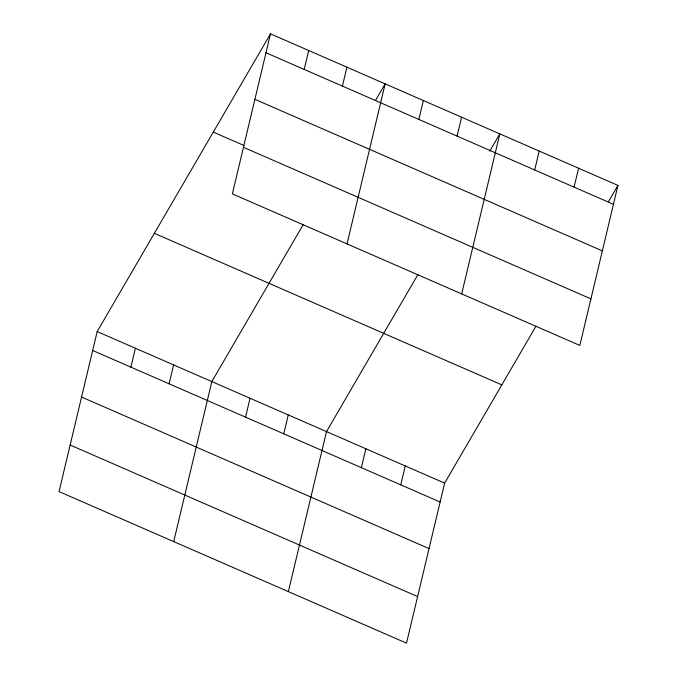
<?xml version="1.0" encoding="UTF-8"?>
<svg xmlns="http://www.w3.org/2000/svg" width="677" height="677" viewBox="0 0 677 677"><rect width="100%" height="100%" fill="white"/><g stroke="black" fill="none" stroke-linecap="round" stroke-linejoin="round"><path stroke-width="1.02" d="M270.487 33.85L232.363 193.876L579.825 345.431L617.949 185.405L270.487 33.85L97.175 331.569L59.051 491.595L406.513 643.15L444.637 483.124L536.032 326.128M130.889 367.146L135.392 348.24M169.115 383.817L173.617 364.911M173.71 541.608L211.833 381.583L303.228 224.586M304.201 69.426L308.704 50.521M245.556 417.159L250.058 398.254M342.427 86.097L346.929 67.192M283.773 433.83L288.275 414.925M347.022 243.889L385.145 83.863L375.617 100.238M288.377 591.622L326.5 431.596L417.895 274.6M418.868 119.44L423.37 100.534M361.374 467.672L365.876 448.775M457.085 136.111L461.596 117.206M400.759 484.85L405.261 465.945M461.689 293.903L499.812 133.877L489.75 151.157M534.686 169.952L539.197 151.056M574.071 187.131L578.573 168.226M608.42 201.78L617.949 185.405M265.985 52.755L613.447 204.31M254.89 99.324L602.352 250.879M213.289 132.1L243.872 145.437M243.458 147.307L590.919 298.862M154.364 233.32L501.835 384.875M97.175 331.569L444.637 483.124M92.673 350.474L440.135 502.029M81.57 397.044L429.04 548.598M70.146 445.026L417.607 596.581"/></g></svg>
